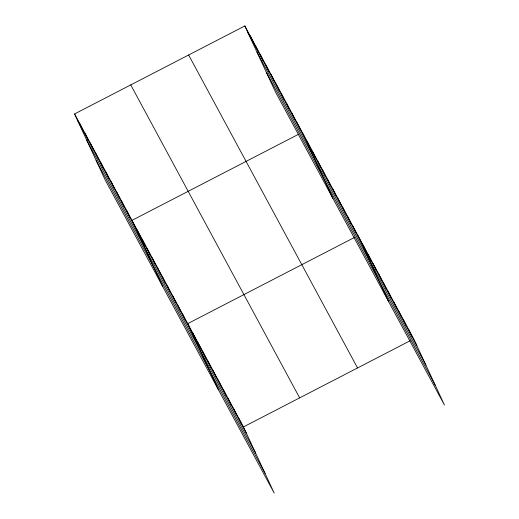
<?xml version="1.0" encoding="UTF-8"?>
<svg xmlns="http://www.w3.org/2000/svg" width="519" height="519" viewBox="0 0 519 519"><rect width="100%" height="100%" fill="white"/><g stroke="black" fill="none" stroke-linecap="round" stroke-linejoin="round"><path stroke-width="0.78" d="M74.561 113.953L243.476 426.916L274.175 493.05L105.26 180.093L74.561 113.953L244.825 25.95L413.74 338.907L444.439 405.047L275.524 92.084L244.825 25.95M298.743 134.174L131.995 220.361L162.694 286.494M354.483 237.449L187.735 323.635L218.434 389.775M243.476 426.916L410.224 340.724M247.894 32.554L416.802 345.511M257.009 52.198L425.924 365.155M266.409 72.439L435.318 385.403M188.637 54.995L357.552 367.952M130.749 84.915L299.658 397.872M77.629 120.557L246.538 433.514M86.744 140.201L255.659 453.165M96.145 160.442L265.053 473.406M408.674 329.52L411.736 336.124M403.607 320.132L406.669 326.736M398.534 310.745L401.602 317.349M393.467 301.357L396.535 307.955M388.4 291.963L391.469 298.568M383.333 282.576L386.402 289.18M378.267 273.189L381.335 279.793M373.2 263.801L376.262 270.399M368.133 254.414L371.195 261.012M363.066 245.02L366.129 251.624M358 235.632L388.699 301.766M352.933 226.245L355.995 232.849M347.866 216.858L350.928 223.455M342.793 207.464L345.862 214.068M337.726 198.076L340.795 204.681M332.66 188.689L335.728 195.293M327.593 179.302L330.661 185.906M322.526 169.914L325.595 176.512M317.459 160.52L320.521 167.124M312.393 151.133L315.455 157.737M307.326 141.745L310.388 148.35M302.259 132.358L332.958 198.492M297.037 122.685L300.099 129.283M291.814 113.012L294.883 119.61M286.592 103.339L289.66 109.937M281.376 93.66L284.438 100.264M276.153 83.987L279.216 90.591M270.931 74.314L274 80.919M265.709 64.641L268.777 71.246M260.493 54.969L263.555 61.573M255.27 45.296L258.332 51.9M250.048 35.623L253.116 42.227M238.403 417.523L241.471 424.127M233.336 408.135L236.405 414.739M228.269 398.748L231.338 405.352M223.202 389.36L226.271 395.958M218.136 379.973L221.198 386.571M213.069 370.579L216.131 377.183M208.002 361.192L211.064 367.796M202.935 351.804L205.998 358.408M197.869 342.417L200.931 349.015M192.802 333.029L195.864 339.627M182.662 314.248L185.731 320.852M177.595 304.861L180.664 311.465M172.529 295.473L175.597 302.071M167.462 286.079L170.53 292.684M162.395 276.692L165.457 283.296M157.328 267.304L160.39 273.909M152.262 257.917L155.324 264.515M147.195 248.53L150.257 255.127M142.128 239.136L145.19 245.74M137.061 229.748L140.124 236.353M126.772 210.688L129.834 217.292M121.55 201.015L124.612 207.613M116.327 191.342L119.396 197.94M111.111 181.669L114.174 188.267M105.889 171.997L108.951 178.594M100.667 162.324L103.729 168.922M95.444 152.644L98.513 159.249M90.222 142.972L93.29 149.576M85.006 133.299L88.068 139.903M79.783 123.626L82.845 130.23"/></g></svg>
